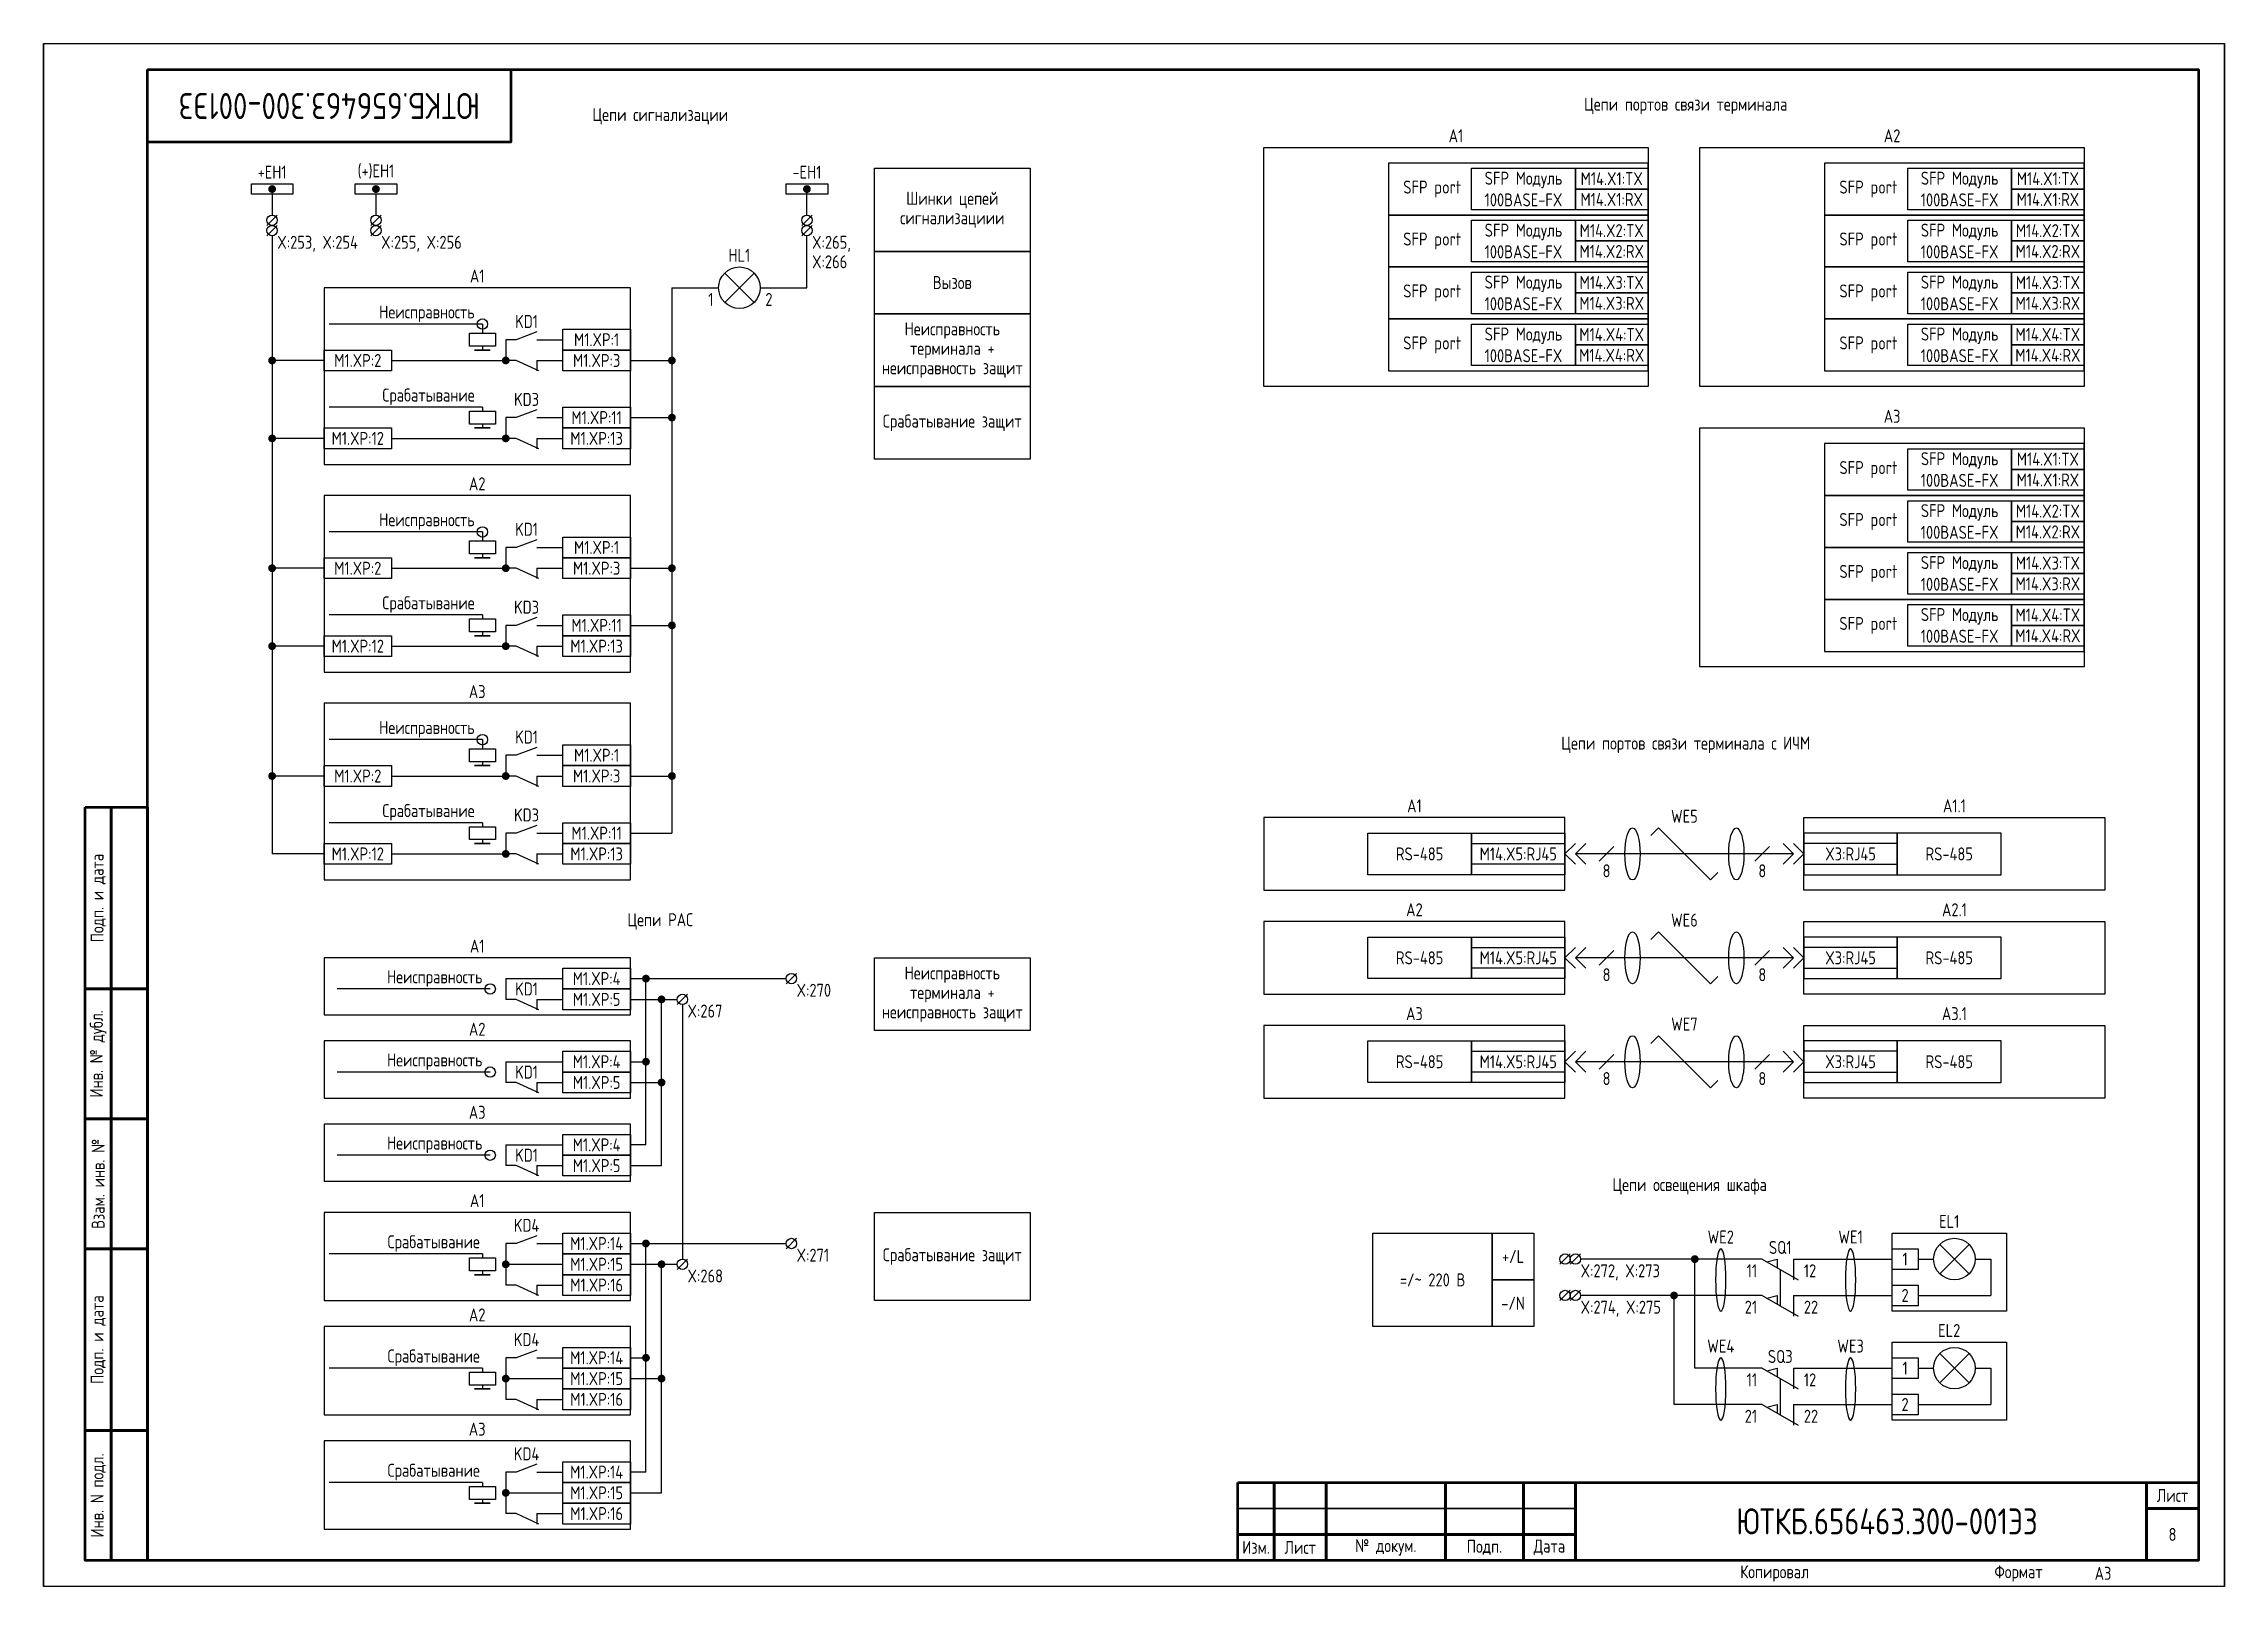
# Paper-space layout 'Лист8' of a CAD drawing. Header units: millimetres. Extents: x 1677 to 1912, y 22 to 188.
# The model-space entities are those that its viewports show. They can reach past a viewport. Long polylines and large blocks are cut down to what shows.
import ezdxf

# ---------------------------------------------------------------- set-up
doc = ezdxf.new("R2010")
doc.units = ezdxf.units.MM
doc.styles.add('Gost_type_A', font='GOST_A.TTF')

# ---------------------------------------------------------------- blocks, each defined once
blk = doc.blocks.new('Штамп угловой верхний')
at = {"lineweight": 50}
blk.add_lwpolyline([(0, 0), (70, 0), (70, -14), (0, -14)], close=True, dxfattribs=at)
blk = doc.blocks.new('Формат_А3')
blk.add_lwpolyline([(-420, 297), (0, 297), (0, 0), (-420, 0)], close=True)
at = {"lineweight": 50}
blk.add_lwpolyline([(-400, 292), (-5, 292), (-5, 5), (-400, 5)], close=True, dxfattribs=at)
blk = doc.blocks.new('Штамп малый нижний')
at = {"lineweight": 50}
for points in [[(-185, 15), (-178, 15), (-178, 5), (-185, 5)], [(-178, 15), (-168, 15), (-168, 5), (-178, 5)], [(-168, 15), (-145, 15), (-145, 5), (-168, 5)], [(-145, 15), (-130, 15), (-130, 5), (-145, 5)], [(-130, 15), (-120, 15), (-120, 5), (-130, 5)], [(-120, 15), (-10, 15), (-10, 0), (-120, 0)], [(-10, 15), (0, 15), (0, 10), (-10, 10)], [(-10, 10), (0, 10), (0, 0), (-10, 0)], [(-185, 5), (-178, 5), (-178, 0), (-185, 0)], [(-178, 5), (-168, 5), (-168, 0), (-178, 0)], [(-168, 5), (-145, 5), (-145, 0), (-168, 0)], [(-145, 5), (-130, 5), (-130, 0), (-145, 0)], [(-130, 5), (-120, 5), (-120, 0), (-130, 0)]]:
    blk.add_lwpolyline(points, close=True, dxfattribs=at)
for points in [[(-185, 15), (-178, 15), (-178, 10), (-185, 10)], [(-178, 15), (-168, 15), (-168, 10), (-178, 10)], [(-168, 15), (-145, 15), (-145, 10), (-168, 10)], [(-145, 15), (-130, 15), (-130, 10), (-145, 10)], [(-130, 15), (-120, 15), (-120, 10), (-130, 10)], [(-185, 10), (-178, 10), (-178, 5), (-185, 5)], [(-178, 10), (-168, 10), (-168, 5), (-178, 5)], [(-168, 10), (-145, 10), (-145, 5), (-168, 5)], [(-145, 10), (-130, 10), (-130, 5), (-145, 5)], [(-130, 10), (-120, 10), (-120, 5), (-130, 5)]]:
    blk.add_lwpolyline(points, close=True)
at = {"char_height": 2.5, "style": 'Gost_type_A'}
for s, insert, width, attachment_point in [('Лист', (-5, 12.5), 10, 5), ('Изм.', (-181.5, 2.5), 7, 5), ('Лист', (-173, 2.5), 10, 5), ('№ докум.', (-156.5, 2.5), 23, 5), ('Подп.', (-137.5, 2.5), 15, 5), ('Дата', (-125, 2.5), 10, 5), ('Копировал', (-75, -2.53), 13.1202, 6), ('Формат', (-30, -2.53), 13.1202, 6)]:
    blk.add_mtext(s, dxfattribs=dict(at, insert=insert, width=width, attachment_point=attachment_point))
blk = doc.blocks.new('POINT')
at = {"const_width": 0.75}
blk.add_lwpolyline([(-0.375, 0, 1), (0.375, 0, 1)], format="xyb", close=True, dxfattribs=at)
blk = doc.blocks.new('Шинка')
blk.add_lwpolyline([(-4, 1), (4, 1), (4, -1), (-4, -1)], close=True)
blk.add_blockref('POINT', (0, 0))
blk = doc.blocks.new('Штамп левый нижний')
at = {"lineweight": 50}
for points in [[(-12, 145), (-7, 145), (-7, 110), (-12, 110)], [(-7, 145), (0, 145), (0, 110), (-7, 110)], [(-12, 110), (-7, 110), (-7, 85), (-12, 85)], [(-7, 110), (0, 110), (0, 85), (-7, 85)], [(-12, 85), (-7, 85), (-7, 60), (-12, 60)], [(-7, 85), (0, 85), (0, 60), (-7, 60)], [(-12, 60), (-7, 60), (-7, 25), (-12, 25)], [(-7, 60), (0, 60), (0, 25), (-7, 25)], [(-12, 25), (-7, 25), (-7, 0), (-12, 0)], [(-7, 25), (0, 25), (0, 0), (-7, 0)]]:
    blk.add_lwpolyline(points, close=True, dxfattribs=at)
at = {"char_height": 2.5, "attachment_point": 5, "rotation": 90, "style": 'Gost_type_A'}
for s, insert, width in [('Подп. и дата', (-9.5, 127.5), 35), ('Инв. № дубл.', (-9.5, 97.5), 25), ('Взам. инв. №', (-9.5, 72.5), 25), ('Подп. и дата', (-9.5, 42.5), 35), ('Инв. N подл.', (-9.5, 12.5), 25)]:
    blk.add_mtext(s, dxfattribs=dict(at, insert=insert, width=width))

msp = doc.modelspace()

# ---------------------------------------------------------------- linework, layer by layer
for p, q in [((2984, 269), (2984, 264)), ((3087, 264), (3087, 269)), ((3004, 268), (3004, 264)), ((2985, 264), (2983, 262)), ((2985, 262), (2983, 260)), ((3005, 264), (3003, 262)), ((3005, 262), (3003, 260)), ((3088, 264), (3086, 262)), ((3088, 262), (3086, 260)), ((3087, 262), (3087, 262.01)), ((3087, 262), (3087, 262.01)), ((2984, 260), (2984, 141)), ((3087, 250), (3087, 260)), ((3071.17, 252.83), (3076.83, 247.17)), ((3076.83, 252.83), (3071.17, 247.17)), ((3061, 250), (3070, 250)), ((3061, 250), (3061, 145)), ((3078, 250), (3087, 250)), ((3024.5, 243), (2995, 243)), ((3024.5, 243), (3024.5, 241.25)), ((2994, 236), (2984, 236)), ((3024.5, 238.75), (3024.5, 238)), ((3035, 236), (3035, 234)), ((3053, 236), (3061, 236)), ((3024.5, 227), (2995, 227)), ((3024.5, 227), (3024.5, 226.25)), ((3024.5, 223.75), (3024.5, 223)), ((3053, 225), (3061, 225)), ((2994, 221), (2984, 221)), ((3035, 221), (3035, 219)), ((3024.5, 203), (2995, 203)), ((3024.5, 203), (3024.5, 201.25)), ((3024.5, 198.75), (3024.5, 198)), ((2994, 196), (2984, 196)), ((3035, 196), (3035, 194)), ((3053, 196), (3061, 196)), ((3024.5, 187), (2995, 187)), ((3024.5, 187), (3024.5, 186.25)), ((3053, 185), (3061, 185)), ((2994, 181), (2984, 181)), ((3024.5, 183.75), (3024.5, 183)), ((3035, 181), (3035, 179)), ((3024.5, 163), (2995, 163)), ((3024.5, 163), (3024.5, 161.25)), ((2994, 156), (2984, 156)), ((3024.5, 158.75), (3024.5, 158)), ((3035, 156), (3035, 154)), ((3053, 156), (3061, 156)), ((3024.5, 147), (2995, 147)), ((3024.5, 147), (3024.5, 146.25)), ((3024.5, 143.75), (3024.5, 143)), ((3053, 145), (3061, 145)), ((3233, 141), (3235, 143)), ((3233, 141), (3235, 143)), ((3235, 141), (3237, 143)), ((3235, 141), (3237, 143)), ((3249.53, 144.53), (3251, 146)), ((3251, 146), (3261, 136)), ((3277, 141), (3275, 143)), ((3277, 141), (3275, 143)), ((3279, 141), (3277, 143)), ((3279, 141), (3277, 143)), ((2994, 141), (2984, 141)), ((3035, 141), (3035, 139)), ((3233, 141), (3235, 139)), ((3233, 141), (3235, 139)), ((3277, 141), (3235, 141)), ((3235, 141), (3237, 139)), ((3235, 141), (3237, 139)), ((3242.41, 142.41), (3239.59, 139.59)), ((3272.41, 142.41), (3269.59, 139.59)), ((3277, 141), (3275, 139)), ((3277, 141), (3275, 139)), ((3279, 141), (3277, 139)), ((3279, 141), (3277, 139)), ((3261, 136), (3262.41, 137.41)), ((3233, 121), (3235, 123)), ((3233, 121), (3235, 123)), ((3235, 121), (3237, 123)), ((3235, 121), (3237, 123)), ((3242.41, 122.41), (3239.59, 119.59)), ((3249.53, 124.53), (3251, 126)), ((3251, 126), (3261, 116)), ((3272.41, 122.41), (3269.59, 119.59)), ((3277, 121), (3275, 123)), ((3277, 121), (3275, 123)), ((3279, 121), (3277, 123)), ((3279, 121), (3277, 123)), ((3085.01, 118), (3083.01, 116)), ((3233, 121), (3235, 119)), ((3233, 121), (3235, 119)), ((3277, 121), (3235, 121)), ((3235, 121), (3237, 119)), ((3235, 121), (3237, 119)), ((3277, 121), (3275, 119)), ((3277, 121), (3275, 119)), ((3279, 121), (3277, 119)), ((3279, 121), (3277, 119)), ((3026, 115), (2996.5, 115)), ((3029, 117), (3029, 113)), ((3053, 117), (3083, 117)), ((3056, 85), (3056, 117)), ((3064.01, 114), (3062.01, 112)), ((3261, 116), (3262.41, 117.41)), ((3035, 113), (3035, 111)), ((3053, 113), (3062, 113)), ((3059, 81), (3059, 113)), ((3063.01, 112), (3063.01, 63.01)), ((3249.53, 104.53), (3251, 106)), ((3251, 106), (3261, 96)), ((3029, 101), (3029, 97)), ((3053, 101), (3056, 101)), ((3233, 101), (3235, 103)), ((3233, 101), (3235, 103)), ((3233, 101), (3235, 99)), ((3233, 101), (3235, 99)), ((3235, 101), (3237, 103)), ((3235, 101), (3237, 103)), ((3277, 101), (3235, 101)), ((3235, 101), (3237, 99)), ((3235, 101), (3237, 99)), ((3242.41, 102.41), (3239.59, 99.59)), ((3272.41, 102.41), (3269.59, 99.59)), ((3277, 101), (3275, 103)), ((3277, 101), (3275, 103)), ((3277, 101), (3275, 99)), ((3277, 101), (3275, 99)), ((3279, 101), (3277, 103)), ((3279, 101), (3277, 103)), ((3279, 101), (3277, 99)), ((3279, 101), (3277, 99)), ((3026, 99), (2996.5, 99)), ((3035, 97), (3035, 95)), ((3053, 97), (3059, 97)), ((3261, 96), (3262.41, 97.41)), ((3029, 85), (3029, 81)), ((3056, 85), (3053, 85)), ((3026, 83), (2996.5, 83)), ((3035, 81), (3035, 79)), ((3053, 81), (3059, 81)), ((3024.5, 64), (2995, 64)), ((3024.5, 64), (3024.5, 63.25)), ((3053, 66), (3083, 66)), ((3056, 22), (3056, 66)), ((3064.01, 63), (3062.01, 61)), ((3085.01, 67), (3083.01, 65)), ((3234.01, 64), (3232.01, 62)), ((3236.01, 64), (3234.01, 62)), ((3271, 63), (3236.01, 63)), ((3258, 42), (3258, 63)), ((3271, 63), (3277.92, 59)), ((3271.87, 62.5), (3273.87, 63)), ((3273.87, 63), (3273.87, 61.34)), ((3277, 63), (3277, 59)), ((3277, 63), (3296, 63)), ((3301, 63), (3304, 63)), ((3305.17, 65.83), (3310.83, 60.17)), ((3310.83, 65.83), (3305.17, 60.17)), ((3312, 63), (3315, 63)), ((3315, 63), (3315, 56)), ((3024.5, 60.75), (3024.5, 60)), ((3053, 62), (3062, 62)), ((3059, 18), (3059, 62)), ((3035, 58), (3035, 56)), ((3234.01, 57), (3232.01, 55)), ((3236.01, 57), (3234.01, 55)), ((3271, 56), (3236.01, 56)), ((3254, 35), (3254, 56)), ((3271, 56), (3277.92, 52)), ((3271.87, 55.5), (3273.87, 56)), ((3273.87, 56), (3273.87, 54.34)), ((3277, 56), (3277, 52)), ((3277, 56), (3296, 56)), ((3301, 56), (3315, 56)), ((3024.5, 42), (2995, 42)), ((3024.5, 42), (3024.5, 41.25)), ((3053, 44), (3056, 44)), ((3271, 42), (3258, 42)), ((3271, 42), (3277.92, 38)), ((3271.87, 41.5), (3273.87, 42)), ((3273.87, 42), (3273.87, 40.34)), ((3277, 42), (3277, 38)), ((3277, 42), (3296, 42)), ((3301, 42), (3304, 42)), ((3305.17, 44.83), (3310.83, 39.17)), ((3310.83, 44.83), (3305.17, 39.17)), ((3312, 42), (3315, 42)), ((3315, 42), (3315, 35)), ((3024.5, 38.75), (3024.5, 38)), ((3053, 40), (3059, 40)), ((3035, 36), (3035, 34)), ((3271, 35), (3254, 35)), ((3271, 35), (3277.92, 31)), ((3271.87, 34.5), (3273.87, 35)), ((3273.87, 35), (3273.87, 33.34)), ((3277, 35), (3277, 31)), ((3277, 35), (3296, 35)), ((3301, 35), (3315, 35)), ((3056, 22), (3053, 22)), ((3024.5, 20), (2995, 20)), ((3024.5, 20), (3024.5, 19.25)), ((3053, 18), (3059, 18)), ((3024.5, 16.75), (3024.5, 16)), ((3035, 14), (3035, 12))]:
    msp.add_line(p, q)
at = {"ltscale": 1.08}
for p, q in [((3031, 240), (3029, 240)), ((3029, 240), (3029, 236)), ((3035, 240), (3040, 240)), ((3007, 236), (3029, 236)), ((3031, 236), (3029, 236)), ((3035, 236), (3040, 236)), ((3031, 225), (3029, 225)), ((3029, 225), (3029, 221)), ((3035, 225), (3040, 225)), ((3007, 221), (3029, 221)), ((3031, 221), (3029, 221)), ((3035, 221), (3040, 221)), ((3031, 200), (3029, 200)), ((3029, 200), (3029, 196)), ((3035, 200), (3040, 200)), ((3007, 196), (3029, 196)), ((3031, 196), (3029, 196)), ((3035, 196), (3040, 196)), ((3031, 185), (3029, 185)), ((3029, 185), (3029, 181)), ((3035, 185), (3040, 185)), ((3007, 181), (3029, 181)), ((3031, 181), (3029, 181)), ((3035, 181), (3040, 181)), ((3031, 160), (3029, 160)), ((3029, 160), (3029, 156)), ((3035, 160), (3040, 160)), ((3007, 156), (3029, 156)), ((3031, 156), (3029, 156)), ((3035, 156), (3040, 156)), ((3031, 145), (3029, 145)), ((3029, 145), (3029, 141)), ((3035, 145), (3040, 145)), ((3007, 141), (3029, 141)), ((3031, 141), (3029, 141)), ((3035, 141), (3040, 141)), ((3029, 117), (3040, 117)), ((3031, 113), (3029, 113)), ((3035, 113), (3040, 113)), ((3029, 101), (3040, 101)), ((3031, 97), (3029, 97)), ((3035, 97), (3040, 97)), ((3029, 85), (3040, 85)), ((3031, 81), (3029, 81)), ((3035, 81), (3040, 81)), ((3031, 66), (3029, 66)), ((3029, 66), (3029, 58)), ((3035, 66), (3040, 66)), ((3029, 62), (3040, 62)), ((3031, 58), (3029, 58)), ((3035, 58), (3040, 58)), ((3031, 44), (3029, 44)), ((3029, 44), (3029, 36)), ((3035, 44), (3040, 44)), ((3029, 40), (3040, 40)), ((3031, 36), (3029, 36)), ((3035, 36), (3040, 36)), ((3031, 22), (3029, 22)), ((3029, 22), (3029, 14)), ((3035, 22), (3040, 22)), ((3029, 18), (3040, 18)), ((3031, 14), (3029, 14)), ((3035, 14), (3040, 14))]:
    msp.add_line(p, q, dxfattribs=at)
at = {"ltscale": 4.32}
for p, q in [((3035, 241.5), (3031, 240)), ((3035.39, 234), (3031, 236)), ((3035, 226.5), (3031, 225)), ((3035.39, 219), (3031, 221)), ((3035, 201.5), (3031, 200)), ((3035.39, 194), (3031, 196)), ((3035, 186.5), (3031, 185)), ((3035.39, 179), (3031, 181)), ((3035, 161.5), (3031, 160)), ((3035.39, 154), (3031, 156)), ((3035, 146.5), (3031, 145)), ((3035.39, 139), (3031, 141)), ((3035.39, 111), (3031, 113)), ((3035.39, 95), (3031, 97)), ((3035.39, 79), (3031, 81)), ((3035, 67.5), (3031, 66)), ((3035.39, 56), (3031, 58)), ((3035, 45.5), (3031, 44)), ((3035.39, 34), (3031, 36)), ((3035, 23.5), (3031, 22)), ((3035.39, 12), (3031, 14))]:
    msp.add_line(p, q, dxfattribs=at)
at = {"ltscale": 0.5}
for p, q in [((3274.46, 61), (3274.46, 54)), ((3274.46, 40), (3274.46, 33))]:
    msp.add_line(p, q, dxfattribs=at)
for points in [[(3175, 277), (3249, 277), (3249, 231), (3175, 231)], [(3199, 264), (3249, 264), (3249, 274), (3199, 274)], [(3259, 277), (3333, 277), (3333, 231), (3259, 231)], [(3283, 264), (3333, 264), (3333, 274), (3283, 274)], [(3130, 257), (3100, 257), (3100, 273), (3130, 273)], [(3215, 273), (3235, 273), (3235, 265), (3215, 265)], [(3235, 273), (3249, 273), (3249, 269), (3235, 269)], [(3235, 269), (3249, 269), (3249, 265), (3235, 265)], [(3299, 273), (3319, 273), (3319, 265), (3299, 265)], [(3319, 273), (3333, 273), (3333, 269), (3319, 269)], [(3319, 269), (3333, 269), (3333, 265), (3319, 265)], [(3199, 254), (3249, 254), (3249, 264), (3199, 264)], [(3215, 263), (3235, 263), (3235, 255), (3215, 255)], [(3235, 263), (3249, 263), (3249, 259), (3235, 259)], [(3283, 254), (3333, 254), (3333, 264), (3283, 264)], [(3299, 263), (3319, 263), (3319, 255), (3299, 255)], [(3319, 263), (3333, 263), (3333, 259), (3319, 259)], [(3130, 245), (3100, 245), (3100, 257), (3130, 257)], [(3235, 259), (3249, 259), (3249, 255), (3235, 255)], [(3319, 259), (3333, 259), (3333, 255), (3319, 255)], [(3199, 244), (3249, 244), (3249, 254), (3199, 254)], [(3215, 253), (3235, 253), (3235, 245), (3215, 245)], [(3235, 253), (3249, 253), (3249, 249), (3235, 249)], [(3283, 244), (3333, 244), (3333, 254), (3283, 254)], [(3299, 253), (3319, 253), (3319, 245), (3299, 245)], [(3319, 253), (3333, 253), (3333, 249), (3319, 249)], [(2994, 216), (3053, 216), (3053, 250), (2994, 250)], [(3235, 249), (3249, 249), (3249, 245), (3235, 245)], [(3319, 249), (3333, 249), (3333, 245), (3319, 245)], [(3130, 231), (3100, 231), (3100, 245), (3130, 245)], [(3199, 234), (3249, 234), (3249, 244), (3199, 244)], [(3283, 234), (3333, 234), (3333, 244), (3283, 244)], [(3027, 241.25), (3027, 238.75), (3022, 238.75), (3022, 241.25)], [(3040, 242), (3053, 242), (3053, 238), (3040, 238)], [(3215, 243), (3235, 243), (3235, 235), (3215, 235)], [(3235, 243), (3249, 243), (3249, 239), (3235, 239)], [(3299, 243), (3319, 243), (3319, 235), (3299, 235)], [(3319, 243), (3333, 243), (3333, 239), (3319, 239)], [(2994, 238), (3007, 238), (3007, 234), (2994, 234)], [(3026, 238), (3023, 238)], [(3040, 238), (3053, 238), (3053, 234), (3040, 234)], [(3235, 239), (3249, 239), (3249, 235), (3235, 235)], [(3319, 239), (3333, 239), (3333, 235), (3319, 235)], [(3040, 227), (3053, 227), (3053, 223), (3040, 223)], [(3130, 217), (3100, 217), (3100, 231), (3130, 231)], [(2994, 223), (3007, 223), (3007, 219), (2994, 219)], [(3027, 226.25), (3027, 223.75), (3022, 223.75), (3022, 226.25)], [(3026, 223), (3023, 223)], [(3040, 223), (3053, 223), (3053, 219), (3040, 219)], [(3259, 223), (3333, 223), (3333, 177), (3259, 177)], [(3283, 210), (3333, 210), (3333, 220), (3283, 220)], [(3299, 219), (3319, 219), (3319, 211), (3299, 211)], [(3319, 219), (3333, 219), (3333, 215), (3319, 215)], [(3319, 215), (3333, 215), (3333, 211), (3319, 211)], [(2994, 176), (3053, 176), (3053, 210), (2994, 210)], [(3283, 200), (3333, 200), (3333, 210), (3283, 210)], [(3299, 209), (3319, 209), (3319, 201), (3299, 201)], [(3319, 209), (3333, 209), (3333, 205), (3319, 205)], [(3040, 202), (3053, 202), (3053, 198), (3040, 198)], [(3319, 205), (3333, 205), (3333, 201), (3319, 201)], [(2994, 198), (3007, 198), (3007, 194), (2994, 194)], [(3027, 201.25), (3027, 198.75), (3022, 198.75), (3022, 201.25)], [(3026, 198), (3023, 198)], [(3040, 198), (3053, 198), (3053, 194), (3040, 194)], [(3283, 190), (3333, 190), (3333, 200), (3283, 200)], [(3299, 199), (3319, 199), (3319, 191), (3299, 191)], [(3319, 199), (3333, 199), (3333, 195), (3319, 195)], [(3319, 195), (3333, 195), (3333, 191), (3319, 191)], [(3283, 180), (3333, 180), (3333, 190), (3283, 190)], [(3027, 186.25), (3027, 183.75), (3022, 183.75), (3022, 186.25)], [(3040, 187), (3053, 187), (3053, 183), (3040, 183)], [(3299, 189), (3319, 189), (3319, 181), (3299, 181)], [(3319, 189), (3333, 189), (3333, 185), (3319, 185)], [(3319, 185), (3333, 185), (3333, 181), (3319, 181)], [(2994, 183), (3007, 183), (3007, 179), (2994, 179)], [(3026, 183), (3023, 183)], [(3040, 183), (3053, 183), (3053, 179), (3040, 179)], [(2994, 136), (3053, 136), (3053, 170), (2994, 170)], [(3027, 161.25), (3027, 158.75), (3022, 158.75), (3022, 161.25)], [(3040, 162), (3053, 162), (3053, 158), (3040, 158)], [(2994, 158), (3007, 158), (3007, 154), (2994, 154)], [(3026, 158), (3023, 158)], [(3040, 158), (3053, 158), (3053, 154), (3040, 154)], [(3175, 134), (3233, 134), (3233, 148), (3175, 148)], [(3337, 134), (3279, 134), (3279, 148), (3337, 148)], [(2994, 143), (3007, 143), (3007, 139), (2994, 139)], [(3027, 146.25), (3027, 143.75), (3022, 143.75), (3022, 146.25)], [(3026, 143), (3023, 143)], [(3040, 147), (3053, 147), (3053, 143), (3040, 143)], [(3040, 143), (3053, 143), (3053, 139), (3040, 139)], [(3195, 145), (3215, 145), (3215, 137), (3195, 137)], [(3215, 145), (3233, 145), (3233, 137), (3215, 137)], [(3215, 143), (3233, 143), (3233, 139), (3215, 139)], [(3297, 145), (3279, 145), (3279, 137), (3297, 137)], [(3297, 143), (3279, 143), (3279, 139), (3297, 139)], [(3317, 145), (3297, 145), (3297, 137), (3317, 137)], [(3175, 114), (3233, 114), (3233, 128), (3175, 128)], [(3337, 114), (3279, 114), (3279, 128), (3337, 128)], [(3195, 125), (3215, 125), (3215, 117), (3195, 117)], [(3215, 125), (3233, 125), (3233, 117), (3215, 117)], [(3215, 123), (3233, 123), (3233, 119), (3215, 119)], [(3297, 125), (3279, 125), (3279, 117), (3297, 117)], [(3297, 123), (3279, 123), (3279, 119), (3297, 119)], [(3317, 125), (3297, 125), (3297, 117), (3317, 117)], [(2994, 110), (3053, 110), (3053, 121), (2994, 121)], [(3040, 119), (3053, 119), (3053, 115), (3040, 115)], [(3130, 107), (3100, 107), (3100, 121), (3130, 121)], [(3040, 115), (3053, 115), (3053, 111), (3040, 111)], [(3175, 94), (3233, 94), (3233, 108), (3175, 108)], [(3195, 105), (3215, 105), (3215, 97), (3195, 97)], [(3215, 105), (3233, 105), (3233, 97), (3215, 97)], [(3337, 94), (3279, 94), (3279, 108), (3337, 108)], [(3297, 105), (3279, 105), (3279, 97), (3297, 97)], [(3317, 105), (3297, 105), (3297, 97), (3317, 97)], [(2994, 94), (3053, 94), (3053, 105), (2994, 105)], [(3040, 103), (3053, 103), (3053, 99), (3040, 99)], [(3215, 103), (3233, 103), (3233, 99), (3215, 99)], [(3297, 103), (3279, 103), (3279, 99), (3297, 99)], [(3040, 99), (3053, 99), (3053, 95), (3040, 95)], [(2994, 78), (3053, 78), (3053, 89), (2994, 89)], [(3040, 87), (3053, 87), (3053, 83), (3040, 83)], [(3040, 83), (3053, 83), (3053, 79), (3040, 79)], [(2994, 55), (3053, 55), (3053, 72), (2994, 72)], [(3130, 55), (3100, 55), (3100, 72), (3130, 72)], [(3040, 68), (3053, 68), (3053, 64), (3040, 64)], [(3219, 50), (3196, 50), (3196, 68), (3219, 68)], [(3227, 59), (3219, 59), (3219, 68), (3227, 68)], [(3296, 68), (3318, 68), (3318, 53), (3296, 53)], [(3027, 63.25), (3027, 60.75), (3022, 60.75), (3022, 63.25)], [(3040, 64), (3053, 64), (3053, 60), (3040, 60)], [(3296, 65), (3301, 65), (3301, 61), (3296, 61)], [(3026, 60), (3023, 60)], [(3040, 60), (3053, 60), (3053, 56), (3040, 56)], [(3227, 50), (3219, 50), (3219, 59), (3227, 59)], [(3296, 58), (3301, 58), (3301, 54), (3296, 54)], [(2994, 33), (3053, 33), (3053, 50), (2994, 50)], [(3296, 47), (3318, 47), (3318, 32), (3296, 32)], [(3040, 46), (3053, 46), (3053, 42), (3040, 42)], [(3040, 42), (3053, 42), (3053, 38), (3040, 38)], [(3296, 44), (3301, 44), (3301, 40), (3296, 40)], [(3027, 41.25), (3027, 38.75), (3022, 38.75), (3022, 41.25)], [(3026, 38), (3023, 38)], [(3040, 38), (3053, 38), (3053, 34), (3040, 34)], [(3296, 37), (3301, 37), (3301, 33), (3296, 33)], [(2994, 11), (3053, 11), (3053, 28), (2994, 28)], [(3040, 24), (3053, 24), (3053, 20), (3040, 20)], [(3027, 19.25), (3027, 16.75), (3022, 16.75), (3022, 19.25)], [(3040, 20), (3053, 20), (3053, 16), (3040, 16)], [(3026, 16), (3023, 16)], [(3040, 16), (3053, 16), (3053, 12), (3040, 12)]]:
    msp.add_lwpolyline(points, close=True)
for centre, radius in [((2984, 263), 1), ((2984, 261), 1), ((3004, 263), 1), ((3004, 261), 1), ((3087, 263), 1), ((3087, 261), 1), ((3074, 250), 4), ((3024.5, 243), 1), ((3024.5, 203), 1), ((3024.5, 163), 1), ((3084.01, 117), 1), ((3026, 115), 1), ((3063.01, 113), 1), ((3026, 99), 1), ((3026, 83), 1), ((3063.01, 62), 1), ((3084.01, 66), 1), ((3233.01, 63), 1), ((3235.01, 63), 1), ((3308, 63), 4), ((3233.01, 56), 1), ((3235.01, 56), 1), ((3308, 42), 4)]:
    msp.add_circle(centre, radius)
for centre in [(3246, 141), (3266, 141), (3246, 121), (3266, 121), (3246, 101), (3266, 101)]:
    msp.add_ellipse(centre, major_axis=(0, -5), ratio=0.293778)
at = {"extrusion": (0, 0, -1)}
for centre in [(3263, 59), (3288, 59), (3263, 38), (3288, 38)]:
    msp.add_ellipse(centre, major_axis=(0, -6), ratio=0.166667, dxfattribs=at)

# ---------------------------------------------------------------- block references
for name, p in [('Формат_А3', (2940, 0)), ('Формат_А3', (3360, 0)), ('Формат_А3', (3780, 0)), ('Штамп угловой верхний', (2960, 292)), ('Шинка', (2984, 269)), ('Шинка', (3004, 269)), ('Шинка', (3087, 269)), ('POINT', (2984, 236)), ('POINT', (3029, 236)), ('POINT', (3061, 236)), ('POINT', (3061, 225)), ('POINT', (2984, 221)), ('POINT', (3029, 221)), ('POINT', (2984, 196)), ('POINT', (3029, 196)), ('POINT', (3061, 196)), ('POINT', (3061, 185)), ('POINT', (2984, 181)), ('POINT', (3029, 181)), ('POINT', (2984, 156)), ('POINT', (3029, 156)), ('POINT', (3061, 156)), ('Штамп левый нижний', (2960, 5)), ('POINT', (3029, 141)), ('POINT', (3056, 117)), ('POINT', (3059, 113)), ('POINT', (3056, 101)), ('POINT', (3059, 97)), ('POINT', (3056, 66)), ('POINT', (3258, 63)), ('POINT', (3029, 62)), ('POINT', (3059, 62)), ('POINT', (3254, 56)), ('POINT', (3056, 44)), ('POINT', (3029, 40)), ('POINT', (3059, 40)), ('POINT', (3029, 18)), ('Штамп малый нижний', (3355, 5))]:
    msp.add_blockref(name, p)

# ---------------------------------------------------------------- texts
at = {"insert": (2995, 285), "char_height": 5, "width": 70, "attachment_point": 5, "rotation": 180, "style": 'Gost_type_A'}
msp.add_mtext('ЮТКБ.656463.300-001Э3', dxfattribs=at)
at = {"char_height": 2.5, "style": 'Gost_type_A'}
for s, insert, width, attachment_point, line_spacing_factor in [('Цепи портов связи терминала', (3256.25, 285), 197.5, 5, 0.9), ('Цепи сигнализации', (3058.75, 283), 197.5, 5, 0.9), ('A1', (3212, 278), 74.0002, 8, 0.9), ('A2', (3296, 278), 74.0002, 8, 0.9), ('Шинки цепей сигнализациии', (3115, 265), 29.9999, 5, 0.9), ('X:253, X:254', (2985, 260), 16, 1, 0.9), ('X:255, X:256', (3005, 260), 16, 1, 0.9), ('X:265,\\PX:266', (3088, 260), 16, 1, 0.9), ('A1', (3023.5, 251), 59, 8, 0.9), ('Вызов', (3115, 251), 29.9999, 5, 0.9), ('Неисправность', (3023, 245), 37, 6, 0.8), ('Неисправность терминала + неисправность защит', (3115, 238), 29.9999, 5, 0.9), ('Срабатывание', (3023, 229), 37, 6, 0.8), ('Срабатывание защит', (3115, 224), 29.9999, 5, 0.9), ('A3', (3296, 224), 74.0002, 8, 0.9), ('A2', (3023.5, 211), 59, 8, 0.9), ('Неисправность', (3023, 205), 37, 6, 0.8), ('Срабатывание', (3023, 189), 37, 6, 0.8), ('A3', (3023.5, 171), 59, 8, 0.9), ('Неисправность', (3023, 165), 37, 6, 0.8), ('Цепи портов связи терминала с ИЧМ', (3256.25, 162), 197.5, 5, 0.9), ('A1', (3204, 149), 58.0002, 8, 0.9), ('A1.1', (3308, 149), 58.0002, 8, 0.9), ('Срабатывание', (3023, 149), 37, 6, 0.8), ('A2', (3204, 129), 58.0002, 8, 0.9), ('A2.1', (3308, 129), 58.0002, 8, 0.9), ('Цепи РАС', (3058.75, 128), 197.5, 5, 0.9), ('A1', (3023.5, 122), 59, 8, 0.9), ('Неисправность', (3024.5, 117), 37, 6, 0.8), ('Неисправность терминала + неисправность защит', (3115, 114), 29.9999, 5, 0.9), ('X:270', (3085.01, 116), 8, 1, 0.9), ('X:267', (3064.01, 112), 8, 1, 0.9), ('A3', (3204, 109), 58.0002, 8, 0.9), ('A3.1', (3308, 109), 58.0002, 8, 0.9), ('A2', (3023.5, 106), 59, 8, 0.9), ('Неисправность', (3024.5, 101), 37, 6, 0.8), ('A3', (3023.5, 90), 59, 8, 0.9), ('Неисправность', (3024.5, 85), 37, 6, 0.8), ('Цепи освещения шкафа', (3257, 77), 122, 5, 0.9), ('A1', (3023.5, 73), 59, 8, 0.9), ('EL1', (3307, 69), 21.9942, 8, 0.9), ('Срабатывание', (3024, 66), 37, 6, 0.8), ('X:271', (3085.01, 65), 8, 1, 0.9), ('Срабатывание защит', (3115, 63.5), 29.9999, 5, 0.9), ('+/L', (3223, 63.5), 8, 5, 0.9), ('X:268', (3064.01, 61), 8, 1, 0.9), ('=/~ 220 В', (3207.5, 59), 23, 5, 0.9), ('X:272, X:273', (3236.01, 62), 17.9949, 1, 0.9), ('-/N', (3223, 54.5), 8, 5, 0.9), ('X:274, X:275', (3236.01, 55), 17.9949, 1, 0.9), ('A2', (3023.5, 51), 59, 8, 0.9), ('EL2', (3307, 48), 21.9942, 8, 0.9), ('Срабатывание', (3024, 44), 37, 6, 0.8), ('A3', (3023.5, 29), 59, 8, 0.9), ('Срабатывание', (3024, 22), 37, 6, 0.8)]:
    msp.add_mtext(s, dxfattribs=dict(at, insert=insert, width=width, attachment_point=attachment_point, line_spacing_factor=line_spacing_factor))
at = {"style": 'Gost_type_A'}
for s, insert, char_height, width, attachment_point in [('+EH1', (2984, 271), 2.5, 10, 8), ('(+)EH1', (3004, 271), 2.5, 10, 8), ('-EH1', (3087, 271), 2.5, 10, 8), ('SFP port', (3213, 269), 2.5, 20, 6), ('SFP Mодуль 100BASE-FX', (3225, 269), 2.5, 19.9998, 5), ('M14.X1:TX', (3242, 271), 2.5, 14, 5), ('SFP port', (3297, 269), 2.5, 20, 6), ('SFP Mодуль 100BASE-FX', (3309, 269), 2.5, 19.9998, 5), ('M14.X1:TX', (3326, 271), 2.5, 14, 5), ('M14.X1:RX', (3242, 267), 2.5, 14, 5), ('M14.X1:RX', (3326, 267), 2.5, 14, 5), ('SFP port', (3213, 259), 2.5, 20, 6), ('SFP Mодуль 100BASE-FX', (3225, 259), 2.5, 19.9998, 5), ('M14.X2:TX', (3242, 261), 2.5, 14, 5), ('SFP port', (3297, 259), 2.5, 20, 6), ('SFP Mодуль 100BASE-FX', (3309, 259), 2.5, 19.9998, 5), ('M14.X2:TX', (3326, 261), 2.5, 14, 5), ('HL1', (3074, 255), 2.5, 14, 8), ('M14.X2:RX', (3242, 257), 2.5, 14, 5), ('M14.X2:RX', (3326, 257), 2.5, 14, 5), ('SFP Mодуль 100BASE-FX', (3225, 249), 2.5, 19.9998, 5), ('M14.X3:TX', (3242, 251), 2.5, 14, 5), ('SFP Mодуль 100BASE-FX', (3309, 249), 2.5, 19.9998, 5), ('M14.X3:TX', (3326, 251), 2.5, 14, 5), ('1', (3069, 249), 2.5, 6, 3), ('2', (3079, 249), 2.5, 6, 1), ('SFP port', (3213, 249), 2.5, 20, 6), ('M14.X3:RX', (3242, 247), 2.5, 14, 5), ('SFP port', (3297, 249), 2.5, 20, 6), ('M14.X3:RX', (3326, 247), 2.5, 14, 5), ('KD1', (3033, 243.5), 2.5, 8, 5), ('M1.XP:1', (3046.5, 240), 2.5, 13, 5), ('SFP port', (3213, 239), 2.5, 20, 6), ('SFP Mодуль 100BASE-FX', (3225, 239), 2.5, 19.9998, 5), ('M14.X4:TX', (3242, 241), 2.5, 14, 5), ('SFP port', (3297, 239), 2.5, 20, 6), ('SFP Mодуль 100BASE-FX', (3309, 239), 2.5, 19.9998, 5), ('M14.X4:TX', (3326, 241), 2.5, 14, 5), ('M1.XP:2', (3000.5, 236), 2.5, 13, 5), ('M1.XP:3', (3046.5, 236), 2.5, 13, 5), ('M14.X4:RX', (3242, 237), 2.5, 14, 5), ('M14.X4:RX', (3326, 237), 2.5, 14, 5), ('KD3', (3033, 228.5), 2.5, 8, 5), ('M1.XP:11', (3046.5, 225), 2.5, 13, 5), ('M1.XP:12', (3000.5, 221), 2.5, 13, 5), ('M1.XP:13', (3046.5, 221), 2.5, 13, 5), ('SFP port', (3297, 215), 2.5, 20, 6), ('SFP Mодуль 100BASE-FX', (3309, 215), 2.5, 19.9998, 5), ('M14.X1:RX', (3326, 213), 2.5, 14, 5), ('M14.X1:TX', (3326, 217), 2.5, 14, 5), ('SFP port', (3297, 205), 2.5, 20, 6), ('SFP Mодуль 100BASE-FX', (3309, 205), 2.5, 19.9998, 5), ('M14.X2:TX', (3326, 207), 2.5, 14, 5), ('KD1', (3033, 203.5), 2.5, 8, 5), ('M14.X2:RX', (3326, 203), 2.5, 14, 5), ('M1.XP:1', (3046.5, 200), 2.5, 13, 5), ('SFP Mодуль 100BASE-FX', (3309, 195), 2.5, 19.9998, 5), ('M14.X3:TX', (3326, 197), 2.5, 14, 5), ('M1.XP:2', (3000.5, 196), 2.5, 13, 5), ('M1.XP:3', (3046.5, 196), 2.5, 13, 5), ('SFP port', (3297, 195), 2.5, 20, 6), ('M14.X3:RX', (3326, 193), 2.5, 14, 5), ('KD3', (3033, 188.5), 2.5, 8, 5), ('M1.XP:11', (3046.5, 185), 2.5, 13, 5), ('SFP port', (3297, 185), 2.5, 20, 6), ('SFP Mодуль 100BASE-FX', (3309, 185), 2.5, 19.9998, 5), ('M14.X4:TX', (3326, 187), 2.5, 14, 5), ('M1.XP:12', (3000.5, 181), 2.5, 13, 5), ('M1.XP:13', (3046.5, 181), 2.5, 13, 5), ('M14.X4:RX', (3326, 183), 2.5, 14, 5), ('KD1', (3033, 163.5), 2.5, 8, 5), ('M1.XP:1', (3046.5, 160), 2.5, 13, 5), ('M1.XP:2', (3000.5, 156), 2.5, 13, 5), ('M1.XP:3', (3046.5, 156), 2.5, 13, 5), ('KD3', (3033, 148.5), 2.5, 8, 5), ('WE5', (3256, 147), 2.5, 20, 8), ('M1.XP:11', (3046.5, 145), 2.5, 13, 5), ('M1.XP:12', (3000.5, 141), 2.5, 13, 5), ('M1.XP:13', (3046.5, 141), 2.5, 13, 5), ('RS-485', (3205, 141), 2.5, 19.9998, 5), ('M14.X5:RJ45', (3224, 141), 2.5, 18.0002, 5), ('8', (3241, 139), 2.5, 20, 2), ('8', (3271, 139), 2.5, 20, 2), ('X3:RJ45', (3288, 141), 2.5, 18.0002, 5), ('RS-485', (3307, 141), 2.5, 19.9998, 5), ('WE6', (3256, 127), 2.5, 20, 8), ('RS-485', (3205, 121), 2.5, 19.9998, 5), ('M14.X5:RJ45', (3224, 121), 2.5, 18.0002, 5), ('X3:RJ45', (3288, 121), 2.5, 18.0002, 5), ('RS-485', (3307, 121), 2.5, 19.9998, 5), ('M1.XP:4', (3046.5, 117), 2.5, 13, 5), ('8', (3241, 119), 2.5, 20, 2), ('8', (3271, 119), 2.5, 20, 2), ('KD1', (3033, 115), 2.5, 8, 5), ('M1.XP:5', (3046.5, 113), 2.5, 13, 5), ('WE7', (3256, 107), 2.5, 20, 8), ('M1.XP:4', (3046.5, 101), 2.5, 13, 5), ('RS-485', (3205, 101), 2.5, 19.9998, 5), ('M14.X5:RJ45', (3224, 101), 2.5, 18.0002, 5), ('X3:RJ45', (3288, 101), 2.5, 18.0002, 5), ('RS-485', (3307, 101), 2.5, 19.9998, 5), ('KD1', (3033, 99), 2.5, 8, 5), ('M1.XP:5', (3046.5, 97), 2.5, 13, 5), ('8', (3241, 99), 2.5, 20, 2), ('8', (3271, 99), 2.5, 20, 2), ('KD1', (3033, 83), 2.5, 8, 5), ('M1.XP:4', (3046.5, 85), 2.5, 13, 5), ('M1.XP:5', (3046.5, 81), 2.5, 13, 5), ('KD4', (3033, 69.5), 2.5, 8, 5), ('M1.XP:14', (3046.5, 66), 2.5, 13, 5), ('WE2', (3263, 66), 2.5, 10, 8), ('WE1', (3288, 66), 2.5, 10, 8), ('M1.XP:15', (3046.5, 62), 2.5, 13, 5), ('SQ1', (3274.46, 64), 2.5, 10, 8), ('1', (3298.5, 63), 2.5, 5, 5), ('M1.XP:16', (3046.5, 58), 2.5, 13, 5), ('11', (3270, 62), 2.5, 6, 3), ('12', (3279, 62), 2.5, 6, 1), ('21', (3270, 55), 2.5, 6, 3), ('22', (3279, 55), 2.5, 6, 1), ('2', (3298.5, 56), 2.5, 5, 5), ('KD4', (3033, 47.5), 2.5, 8, 5), ('WE4', (3263, 45), 2.5, 10, 8), ('WE3', (3288, 45), 2.5, 10, 8), ('M1.XP:14', (3046.5, 44), 2.5, 13, 5), ('SQ3', (3274.46, 43), 2.5, 10, 8), ('1', (3298.5, 42), 2.5, 5, 5), ('M1.XP:15', (3046.5, 40), 2.5, 13, 5), ('11', (3270, 41), 2.5, 6, 3), ('12', (3279, 41), 2.5, 6, 1), ('M1.XP:16', (3046.5, 36), 2.5, 13, 5), ('21', (3270, 34), 2.5, 6, 3), ('22', (3279, 34), 2.5, 6, 1), ('2', (3298.5, 35), 2.5, 5, 5), ('KD4', (3033, 25.5), 2.5, 8, 5), ('M1.XP:14', (3046.5, 22), 2.5, 13, 5), ('M1.XP:15', (3046.5, 18), 2.5, 13, 5), ('M1.XP:16', (3046.5, 14), 2.5, 13, 5), ('ЮТКБ.656463.300-001Э3', (3295, 12.5), 5, 120, 5), ('8', (3350, 10), 2.5, 10, 5), ('A3', (3335, 2.5), 2.5, 20, 4)]:
    msp.add_mtext(s, dxfattribs=dict(at, insert=insert, char_height=char_height, width=width, attachment_point=attachment_point))

psp = doc.layouts.new('Лист8')

# ---------------------------------------------------------------- viewports
at = {"layer": '0'}
psp.add_viewport(center=(1794.75, 105.01), size=(235.18, 166.3039), view_center_point=(3150, 148.5), view_height=297, dxfattribs=at)

doc.saveas('drawing.dxf')
